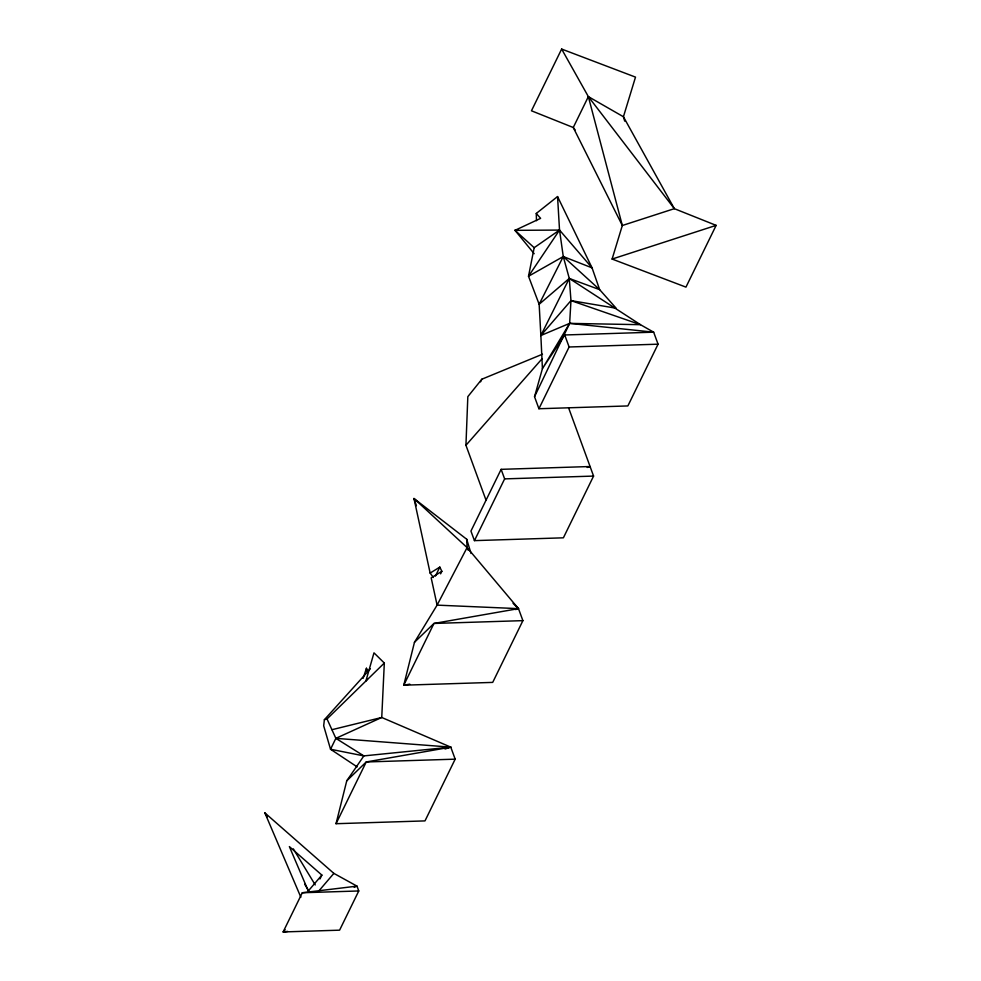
<?xml version="1.0" encoding="UTF-8"?>
<svg xmlns="http://www.w3.org/2000/svg" width="981" height="981" viewBox="0 0 981 981"><rect width="100%" height="100%" fill="white"/><g stroke="black" fill="none" stroke-linecap="round" stroke-linejoin="round"><path stroke-width="1.47" d="M486.036 500.2L465.938 445.276L467.827 396.667L481.855 379.206L542.481 354.215M367.679 678.693L365.901 681.01L373.982 652.843L384.319 663.046L381.744 717.479L335.858 738.35L330.536 749.251L357.17 766.897M534.535 396.729L542.419 368.635L540.862 335.514L570.967 300.603L616.166 308.23L599.649 289.653L569.287 278.445L570.967 300.603L569.642 323.374L534.535 396.729L538.925 408.734L627.865 405.938L658.055 344.184L653.665 332.179L640.458 324.686L569.287 278.445L563.266 256.544L559.526 230.069L557.551 196.556L536.264 213.453L536.484 220.688M370.352 668.797L324.38 719.723L323.681 725.805L330.536 749.251L363.865 755.897L450.782 747.142L455.172 759.159L424.994 820.901L336.042 823.709L346.747 780.827L363.865 755.897L335.858 738.35L327.029 718.95L384.319 663.046M534.179 253.711L514.988 230.339L559.526 230.069L528.514 276.25L563.266 256.544L599.649 289.653L592.058 267.862L559.526 230.069L534.179 247.69L528.514 276.25L539.145 304.269L540.862 335.514L569.642 323.374L640.458 324.686L570.967 300.603M416.398 505.705L413.982 498.495L466.723 539.268L467.091 547.582L437.097 605.13L414.46 642.31L403.767 685.192L492.707 682.396L522.898 620.642L518.495 608.637L467.091 547.582L413.982 498.495L430.144 573.076L433.394 577.502M588.355 96.629L623.426 116.751L674.339 208.671L622.322 225.507L573.26 127.505L588.355 96.629L674.339 208.671L716.142 225.372L685.952 287.126L612.107 259.058L622.322 225.507L588.355 96.629L561.647 49.05L531.457 110.792L573.26 127.505L575.111 129.909M363.117 678.337L366.44 668.282L367.9 672.267M480.567 381.83L481.855 379.206M435.454 576.055L439.819 567.116L441.855 571.298L440.616 573.836M587.19 467.459L590.084 466.527L501.132 469.335L470.941 531.077L474.448 540.629L563.388 537.821L593.579 476.079L568.575 407.777M354.19 887.278L356.998 886.137L302.295 892.747L283.129 931.95L339.598 930.172L358.764 890.969L356.998 886.137L333.859 873.384L264.858 812.869L300.86 897.235M336.042 823.709L366.232 761.967L450.782 747.142L381.744 717.479L331.995 729.692M474.448 540.629L504.626 478.887L501.132 469.335M538.925 408.734L569.115 346.992L564.713 334.975L653.665 332.179L569.642 323.374L542.419 368.635L564.713 334.975M319.965 878.976L321.866 875.089L289.37 846.591L308.304 890.956L321.866 875.089M540.862 335.514L569.287 278.445L539.145 304.269L563.266 256.544L592.058 267.862L557.551 196.556M318.96 890.809L333.859 873.384M465.938 445.276L542.113 358.715M285.115 929.694L283.129 931.95L287.691 931.398M414.46 642.31L433.958 623.45L518.495 608.637L513.051 603.327M346.747 780.827L366.232 761.967L455.172 759.159M430.144 573.076L439.819 567.116M441.855 571.298L431.186 577.87L437.097 605.13L518.495 608.637L515.614 609.569M534.179 247.69L514.988 230.339L540.629 218.346L536.264 213.453M612.107 259.058L716.142 225.372M445.006 749.018L450.782 747.142L335.858 738.35M324.38 719.723L327.029 718.95M514.988 230.339L517.87 229.824M409.8 684.137L403.767 685.192L433.958 623.45L522.898 620.642M569.115 346.992L658.055 344.184M504.626 478.887L593.579 476.079M302.295 892.747L358.764 890.969M561.647 49.05L635.504 77.119L623.426 116.751L624.701 121.141M293.319 848.847L315.232 884.923M264.858 812.869L267.237 816.781M304.711 884.286L308.61 890.699M467.091 547.582L468.207 550.243M471.027 553.443L466.723 539.268L466.821 542.309M366.44 668.282L366.771 671.298"/></g></svg>
